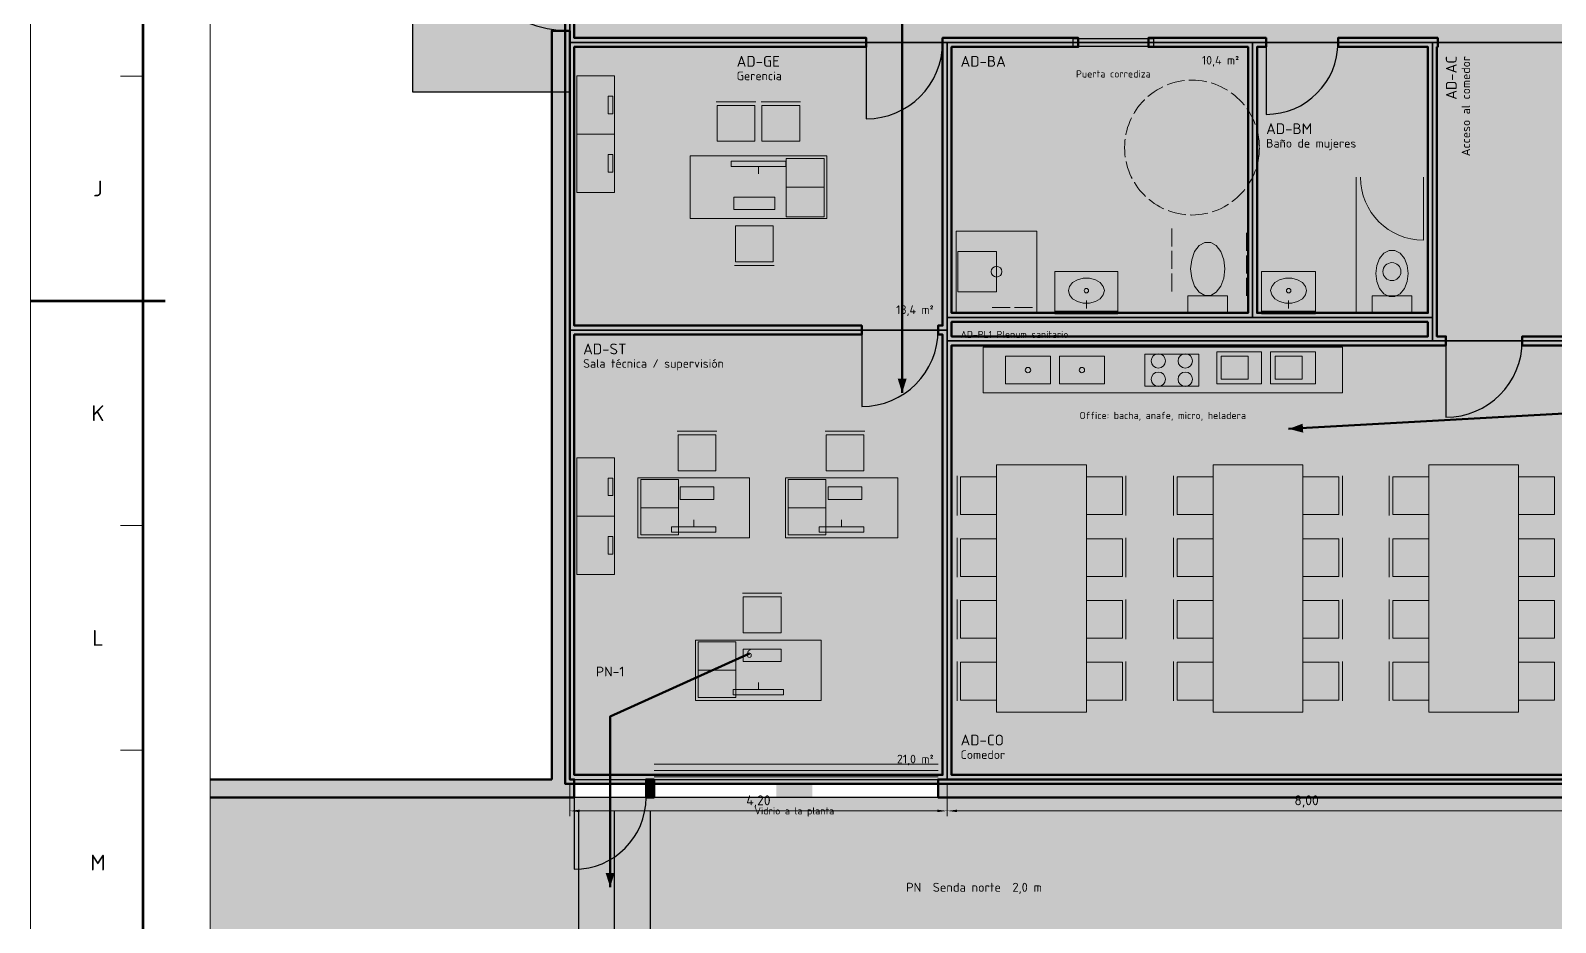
# Model space of a CAD drawing. Header units: millimetres. Extents: x 0 to 1189, y 0 to 841.
# Drawn here: x 0 to 339.4, y 282.2 to 480.7 of the extents above; entities that cross this region are included whole.
import ezdxf
from ezdxf.enums import TextEntityAlignment as Align

# ---------------------------------------------------------------- set-up
doc = ezdxf.new("R2010")
doc.units = ezdxf.units.MM
doc.linetypes.add('IRAM-E-TRAZOS', pattern=[5, 4, -1])
for name, color, linetype, lineweight in [('06-TEXTO', 7, 'CONTINUOUS', 25), ('07-RECUADRO', 7, 'CONTINUOUS', 70), ('08-FINA', 5, 'CONTINUOUS', 18), ('A-ABERTURA', 7, 'CONTINUOUS', 25), ('A-COLUMNA', 7, 'CONTINUOUS', 50), ('A-COTA', 7, 'CONTINUOUS', 18), ('A-EQUIPO-FINO', 8, 'CONTINUOUS', 13), ('A-EQUIPO-OCULTO', 8, 'IRAM-E-TRAZOS', 13), ('A-EQUIPO-RELLENO', 9, 'CONTINUOUS', 13), ('A-EXTERIOR', 8, 'CONTINUOUS', 25), ('A-MURO', 7, 'CONTINUOUS', 50), ('A-RELLENO', 9, 'CONTINUOUS', 13), ('A-SECTOR', 1, 'CONTINUOUS', 25), ('A-SECTOR-TXT', 1, 'CONTINUOUS', 25), ('A-SEGURIDAD', 1, 'IRAM-E-TRAZOS', 18), ('A-TABIQUE', 7, 'CONTINUOUS', 50), ('A-TEXTO', 7, 'CONTINUOUS', 18)]:
    doc.layers.add(name, color=color, linetype=linetype, lineweight=lineweight)
for name, color, linetype, lineweight, true_color in [('A-MOBILIARIO', 8, 'CONTINUOUS', 18, 0x50505a), ('A-SENDA', 2, 'CONTINUOUS', 25, 0xd7a500), ('A-VENTANA', 4, 'CONTINUOUS', 18, 0x0096c8)]:
    doc.layers.add(name, color=color, linetype=linetype, lineweight=lineweight, true_color=true_color)
doc.styles.add('ISO3098', font='isocpeur.ttf')
doc.dimstyles.new('FLAMA-IRAM', dxfattribs={"dimtxt": 3.5, "dimasz": 3.5, "dimexe": 2, "dimexo": 1.5, "dimgap": 1, "dimtad": 1, "dimdec": 1, "dimtxsty": 'ISO3098', "dimblk": 'IRAM_FLECHA', "dimblk1": 'IRAM_FLECHA', "dimblk2": 'IRAM_FLECHA', "dimcen": 2.5, "dimclrd": 3, "dimclre": 3, "dimclrt": 3, "dimazin": 3, "dimtfac": 1, "dimtmove": 0, "dimatfit": 3, "dimlwd": 18, "dimlwe": 18})

# ---------------------------------------------------------------- blocks, each defined once
blk = doc.blocks.new('IRAM_FLECHA')
blk.add_solid([(0, 0), (-1, 0.125), (-1, -0.125)])

msp = doc.modelspace()

# ---------------------------------------------------------------- hatches: boundary and pattern name
at = {"layer": 'A-COLUMNA', "true_color": 0x000000}
h = msp.add_hatch(color=7, dxfattribs=at)
h.dxf.hatch_style = 1
h.paths.add_polyline_path([(166, 306), (174, 306), (174, 314), (166, 314)])
h = msp.add_hatch(color=7, dxfattribs=at)
h.dxf.hatch_style = 1
h.paths.add_polyline_path([(318, 306), (326, 306), (326, 314), (318, 314)])
at = {"layer": 'A-EQUIPO-RELLENO', "true_color": 0xeeeeee}
h = msp.add_hatch(color=7, dxfattribs=at)
h.dxf.hatch_style = 1
h.paths.add_polyline_path([(130, 457.6), (130, 470.6), (121.6, 470.6), (121.6, 457.6)])
at = {"layer": 'A-EQUIPO-RELLENO', "true_color": 0xd6e2f0}
h = msp.add_hatch(color=7, dxfattribs=at)
h.dxf.hatch_style = 1
h.paths.add_polyline_path([(152.8, 464), (161.2, 464), (161.2, 456), (152.8, 456)])
h = msp.add_hatch(color=7, dxfattribs=at)
h.dxf.hatch_style = 1
h.paths.add_polyline_path([(162.8, 464), (171.2, 464), (171.2, 456), (162.8, 456)])
at = {"layer": 'A-EQUIPO-RELLENO', "true_color": 0xeeeeee}
h = msp.add_hatch(color=7, dxfattribs=at)
h.dxf.hatch_style = 1
h.paths.add_polyline_path([(130, 444.6), (130, 457.6), (121.6, 457.6), (121.6, 444.6)])
at = {"layer": 'A-EQUIPO-RELLENO', "true_color": 0xeedec0}
h = msp.add_hatch(color=7, dxfattribs=at)
h.dxf.hatch_style = 1
h.paths.add_polyline_path([(146.8, 438.8), (177.2, 438.8), (177.2, 452.8), (146.8, 452.8)])
at = {"layer": 'A-EQUIPO-RELLENO', "true_color": 0xd6e2f0}
h = msp.add_hatch(color=7, dxfattribs=at)
h.dxf.hatch_style = 1
h.paths.add_polyline_path([(165.288, 429.2), (156.888, 429.2), (156.888, 437.2), (165.288, 437.2)])
at = {"layer": 'A-EQUIPO-RELLENO', "true_color": 0xc8e1fa}
h = msp.add_hatch(color=7, dxfattribs=at)
h.dxf.hatch_style = 1
h.paths.add_polyline_path([(224, 436), (206, 436), (206, 418), (224, 418)])
at = {"layer": 'A-EQUIPO-RELLENO', "true_color": 0xf8f8fc}
h = msp.add_hatch(color=7, dxfattribs=at)
h.dxf.hatch_style = 1
h.paths.add_polyline_path([(258.2, 427.6), (258.429, 425.548), (259.089, 423.743), (260.1, 422.404), (261.34, 421.691), (262.66, 421.691), (263.9, 422.404), (264.911, 423.743), (265.571, 425.548), (265.8, 427.6), (265.571, 429.652), (264.911, 431.457), (263.9, 432.796), (262.66, 433.509), (261.34, 433.509), (260.1, 432.796), (259.089, 431.457), (258.429, 429.652), (258.2, 427.6)])
h = msp.add_hatch(color=7, dxfattribs=at)
h.dxf.hatch_style = 1
h.paths.add_polyline_path([(299.4, 426.6), (299.617, 424.821), (300.242, 423.258), (301.2, 422.097), (302.375, 421.479), (303.625, 421.479), (304.8, 422.097), (305.758, 423.258), (306.383, 424.821), (306.6, 426.6), (306.383, 428.379), (305.758, 429.942), (304.8, 431.103), (303.625, 431.721), (302.375, 431.721), (301.2, 431.103), (300.242, 429.942), (299.617, 428.379), (299.4, 426.6)])
h = msp.add_hatch(color=7, dxfattribs=at)
h.dxf.hatch_style = 1
h.paths.add_polyline_path([(242, 427), (228, 427), (228, 417.6), (242, 417.6)])
h = msp.add_hatch(color=7, dxfattribs=at)
h.dxf.hatch_style = 1
h.paths.add_polyline_path([(286, 427), (274, 427), (274, 417.6), (286, 417.6)])
h = msp.add_hatch(color=7, dxfattribs=at)
h.dxf.hatch_style = 1
h.paths.add_polyline_path([(266.4, 421.6), (257.6, 421.6), (257.6, 418), (266.4, 418)])
h = msp.add_hatch(color=7, dxfattribs=at)
h.dxf.hatch_style = 1
h.paths.add_polyline_path([(307.4, 421.6), (298.6, 421.6), (298.6, 418), (307.4, 418)])
at = {"layer": 'A-EQUIPO-RELLENO', "true_color": 0xeeeeee}
h = msp.add_hatch(color=7, dxfattribs=at)
h.dxf.hatch_style = 1
h.paths.add_polyline_path([(212, 400), (292, 400), (292, 410.2), (212, 410.2)])
at = {"layer": 'A-EQUIPO-RELLENO', "true_color": 0xd6e2f0}
h = msp.add_hatch(color=7, dxfattribs=at)
h.dxf.hatch_style = 1
h.paths.add_polyline_path([(144.144, 390.71), (152.544, 390.71), (152.544, 382.71), (144.144, 382.71)])
h = msp.add_hatch(color=7, dxfattribs=at)
h.dxf.hatch_style = 1
h.paths.add_polyline_path([(177.05, 390.71), (185.45, 390.71), (185.45, 382.71), (177.05, 382.71)])
at = {"layer": 'A-EQUIPO-RELLENO', "true_color": 0xeeeeee}
h = msp.add_hatch(color=7, dxfattribs=at)
h.dxf.hatch_style = 1
h.paths.add_polyline_path([(130, 372.6), (130, 385.6), (121.6, 385.6), (121.6, 372.6)])
at = {"layer": 'A-EQUIPO-RELLENO', "true_color": 0xeedec0}
h = msp.add_hatch(color=7, dxfattribs=at)
h.dxf.hatch_style = 1
h.paths.add_polyline_path([(235, 329), (235, 384), (215, 384), (215, 329)])
h = msp.add_hatch(color=7, dxfattribs=at)
h.dxf.hatch_style = 1
h.paths.add_polyline_path([(283.2, 329), (283.2, 384), (263.2, 384), (263.2, 329)])
h = msp.add_hatch(color=7, dxfattribs=at)
h.dxf.hatch_style = 1
h.paths.add_polyline_path([(331.2, 329), (331.2, 384), (311.2, 384), (311.2, 329)])
h = msp.add_hatch(color=7, dxfattribs=at)
h.dxf.hatch_style = 1
h.paths.add_polyline_path([(160, 381.11), (135.2, 381.11), (135.2, 367.8), (160, 367.8)])
h = msp.add_hatch(color=7, dxfattribs=at)
h.dxf.hatch_style = 1
h.paths.add_polyline_path([(193, 381.11), (168, 381.11), (168, 367.8), (193, 367.8)])
at = {"layer": 'A-EQUIPO-RELLENO', "true_color": 0xd6e2f0}
h = msp.add_hatch(color=7, dxfattribs=at)
h.dxf.hatch_style = 1
h.paths.add_polyline_path([(207, 372.925), (207, 381.325), (215, 381.325), (215, 372.925)])
h = msp.add_hatch(color=7, dxfattribs=at)
h.dxf.hatch_style = 1
h.paths.add_polyline_path([(243, 381.325), (243, 372.925), (235, 372.925), (235, 381.325)])
h = msp.add_hatch(color=7, dxfattribs=at)
h.dxf.hatch_style = 1
h.paths.add_polyline_path([(255.2, 372.925), (255.2, 381.325), (263.2, 381.325), (263.2, 372.925)])
h = msp.add_hatch(color=7, dxfattribs=at)
h.dxf.hatch_style = 1
h.paths.add_polyline_path([(291.2, 381.325), (291.2, 372.925), (283.2, 372.925), (283.2, 381.325)])
h = msp.add_hatch(color=7, dxfattribs=at)
h.dxf.hatch_style = 1
h.paths.add_polyline_path([(303.2, 372.925), (303.2, 381.325), (311.2, 381.325), (311.2, 372.925)])
h = msp.add_hatch(color=7, dxfattribs=at)
h.dxf.hatch_style = 1
h.paths.add_polyline_path([(339.2, 381.325), (339.2, 372.925), (331.2, 372.925), (331.2, 381.325)])
at = {"layer": 'A-EQUIPO-RELLENO', "true_color": 0xeeeeee}
h = msp.add_hatch(color=7, dxfattribs=at)
h.dxf.hatch_style = 1
h.paths.add_polyline_path([(130, 359.6), (130, 372.6), (121.6, 372.6), (121.6, 359.6)])
at = {"layer": 'A-EQUIPO-RELLENO', "true_color": 0xd6e2f0}
h = msp.add_hatch(color=7, dxfattribs=at)
h.dxf.hatch_style = 1
h.paths.add_polyline_path([(207, 359.175), (207, 367.575), (215, 367.575), (215, 359.175)])
h = msp.add_hatch(color=7, dxfattribs=at)
h.dxf.hatch_style = 1
h.paths.add_polyline_path([(243, 367.575), (243, 359.175), (235, 359.175), (235, 367.575)])
h = msp.add_hatch(color=7, dxfattribs=at)
h.dxf.hatch_style = 1
h.paths.add_polyline_path([(255.2, 359.175), (255.2, 367.575), (263.2, 367.575), (263.2, 359.175)])
h = msp.add_hatch(color=7, dxfattribs=at)
h.dxf.hatch_style = 1
h.paths.add_polyline_path([(291.2, 367.575), (291.2, 359.175), (283.2, 359.175), (283.2, 367.575)])
h = msp.add_hatch(color=7, dxfattribs=at)
h.dxf.hatch_style = 1
h.paths.add_polyline_path([(303.2, 359.175), (303.2, 367.575), (311.2, 367.575), (311.2, 359.175)])
h = msp.add_hatch(color=7, dxfattribs=at)
h.dxf.hatch_style = 1
h.paths.add_polyline_path([(339.2, 367.575), (339.2, 359.175), (331.2, 359.175), (331.2, 367.575)])
h = msp.add_hatch(color=7, dxfattribs=at)
h.dxf.hatch_style = 1
h.paths.add_polyline_path([(158.64, 354.62), (167.04, 354.62), (167.04, 346.62), (158.64, 346.62)])
h = msp.add_hatch(color=7, dxfattribs=at)
h.dxf.hatch_style = 1
h.paths.add_polyline_path([(207, 345.425), (207, 353.825), (215, 353.825), (215, 345.425)])
h = msp.add_hatch(color=7, dxfattribs=at)
h.dxf.hatch_style = 1
h.paths.add_polyline_path([(243, 353.825), (243, 345.425), (235, 345.425), (235, 353.825)])
h = msp.add_hatch(color=7, dxfattribs=at)
h.dxf.hatch_style = 1
h.paths.add_polyline_path([(255.2, 345.425), (255.2, 353.825), (263.2, 353.825), (263.2, 345.425)])
h = msp.add_hatch(color=7, dxfattribs=at)
h.dxf.hatch_style = 1
h.paths.add_polyline_path([(291.2, 353.825), (291.2, 345.425), (283.2, 345.425), (283.2, 353.825)])
h = msp.add_hatch(color=7, dxfattribs=at)
h.dxf.hatch_style = 1
h.paths.add_polyline_path([(303.2, 345.425), (303.2, 353.825), (311.2, 353.825), (311.2, 345.425)])
h = msp.add_hatch(color=7, dxfattribs=at)
h.dxf.hatch_style = 1
h.paths.add_polyline_path([(339.2, 353.825), (339.2, 345.425), (331.2, 345.425), (331.2, 353.825)])
at = {"layer": 'A-EQUIPO-RELLENO', "true_color": 0xeedec0}
h = msp.add_hatch(color=7, dxfattribs=at)
h.dxf.hatch_style = 1
h.paths.add_polyline_path([(176, 345.02), (148, 345.02), (148, 331.6), (176, 331.6)])
at = {"layer": 'A-EQUIPO-RELLENO', "true_color": 0xd6e2f0}
h = msp.add_hatch(color=7, dxfattribs=at)
h.dxf.hatch_style = 1
h.paths.add_polyline_path([(207, 331.675), (207, 340.075), (215, 340.075), (215, 331.675)])
h = msp.add_hatch(color=7, dxfattribs=at)
h.dxf.hatch_style = 1
h.paths.add_polyline_path([(243, 340.075), (243, 331.675), (235, 331.675), (235, 340.075)])
h = msp.add_hatch(color=7, dxfattribs=at)
h.dxf.hatch_style = 1
h.paths.add_polyline_path([(255.2, 331.675), (255.2, 340.075), (263.2, 340.075), (263.2, 331.675)])
h = msp.add_hatch(color=7, dxfattribs=at)
h.dxf.hatch_style = 1
h.paths.add_polyline_path([(291.2, 340.075), (291.2, 331.675), (283.2, 331.675), (283.2, 340.075)])
h = msp.add_hatch(color=7, dxfattribs=at)
h.dxf.hatch_style = 1
h.paths.add_polyline_path([(303.2, 331.675), (303.2, 340.075), (311.2, 340.075), (311.2, 331.675)])
h = msp.add_hatch(color=7, dxfattribs=at)
h.dxf.hatch_style = 1
h.paths.add_polyline_path([(339.2, 340.075), (339.2, 331.675), (331.2, 331.675), (331.2, 340.075)])
at = {"layer": 'A-EXTERIOR', "true_color": 0xfafafa}
h = msp.add_hatch(color=7, dxfattribs=at)
h.dxf.hatch_style = 1
h.paths.add_polyline_path([(85, 467), (120, 467), (120, 517.6), (85, 517.6)])
at = {"layer": 'A-MURO', "true_color": 0x464646}
h = msp.add_hatch(color=7, dxfattribs=at)
h.dxf.hatch_style = 1
h.paths.add_polyline_path([(116, 480.6), (120, 480.6), (120, 314), (121, 314), (121, 310), (40, 310), (40, 314), (116, 314)])
h = msp.add_hatch(color=7, dxfattribs=at)
h.dxf.hatch_style = 1
h.paths.add_polyline_path([(138.8, 314), (138.8, 310), (137, 310), (137, 314)])
h = msp.add_hatch(color=7, dxfattribs=at)
h.dxf.hatch_style = 1
h.paths.add_polyline_path([(344, 314), (344, 310), (202, 310), (202, 314)])
at = {"layer": 'A-RELLENO', "true_color": 0xfafafa}
h = msp.add_hatch(color=7, dxfattribs=at)
h.dxf.hatch_style = 1
h.paths.add_polyline_path([(120, 478), (552, 478), (552, 510), (120, 510)])
at = {"layer": 'A-RELLENO', "true_color": 0xe2ecf8}
h = msp.add_hatch(color=7, dxfattribs=at)
h.dxf.hatch_style = 1
h.paths.add_polyline_path([(120, 414), (204, 414), (204, 478), (120, 478)])
at = {"layer": 'A-RELLENO', "true_color": 0xece4f6}
h = msp.add_hatch(color=7, dxfattribs=at)
h.dxf.hatch_style = 1
h.paths.add_polyline_path([(204, 416.8), (272, 416.8), (272, 478), (204, 478)])
h = msp.add_hatch(color=7, dxfattribs=at)
h.dxf.hatch_style = 1
h.paths.add_polyline_path([(272, 416.8), (312, 416.8), (312, 478), (272, 478)])
at = {"layer": 'A-RELLENO', "true_color": 0xfafafa}
h = msp.add_hatch(color=7, dxfattribs=at)
h.dxf.hatch_style = 1
h.paths.add_polyline_path([(312, 411.6), (348, 411.6), (348, 478), (312, 478)])
at = {"layer": 'A-RELLENO', "true_color": 0xece4f6}
h = msp.add_hatch(color=7, dxfattribs=at)
h.dxf.hatch_style = 1
h.paths.add_polyline_path([(204, 411.6), (312, 411.6), (312, 416.8), (204, 416.8)])
at = {"layer": 'A-RELLENO', "true_color": 0xe2ecf8}
h = msp.add_hatch(color=7, dxfattribs=at)
h.dxf.hatch_style = 1
h.paths.add_polyline_path([(120, 314), (204, 314), (204, 414), (120, 414)])
h = msp.add_hatch(color=7, dxfattribs=at)
h.dxf.hatch_style = 1
h.paths.add_polyline_path([(204, 314), (364, 314), (364, 411.6), (204, 411.6)])
at = {"layer": 'A-RELLENO', "true_color": 0xfff4b4}
h = msp.add_hatch(color=7, dxfattribs=at)
h.dxf.hatch_style = 1
h.paths.add_polyline_path([(40, 270), (40, 310), (672, 310), (672, 270)])
at = {"layer": 'A-TABIQUE', "true_color": 0x6e6e6e}
h = msp.add_hatch(color=7, dxfattribs=at)
h.dxf.hatch_style = 1
h.paths.add_polyline_path([(119, 313), (119, 413), (119, 415), (119, 477), (119, 479), (119, 509), (119, 511), (119, 601), (227, 601), (229, 601), (258, 601), (258, 599), (229, 599), (229, 529.6), (227, 529.6), (227, 599), (121, 599), (121, 511), (140, 511), (140, 509), (121, 509), (121, 479), (186, 479), (186, 477), (121, 477), (121, 415), (185, 415), (185, 413), (121, 413), (121, 315), (203, 315), (203, 410.6), (203, 412.6), (203, 413), (202, 413), (202, 415), (203, 415), (203, 415.8), (203, 417.8), (203, 477), (203, 477), (203, 479), (203, 479), (205, 479), (233.2, 479), (233.2, 477), (205, 477), (205, 417.8), (258, 417.8), (258, 415.8), (205, 415.8), (205, 415), (205, 413), (205, 412.6), (258, 412.6), (258, 410.6), (205, 410.6), (205, 315), (258, 315), (258, 313), (205, 313), (203, 313)])
h = msp.add_hatch(color=7, dxfattribs=at)
h.dxf.hatch_style = 1
h.paths.add_polyline_path([(258, 477), (248.8, 477), (248.8, 479), (258, 479)])
h = msp.add_hatch(color=7, dxfattribs=at)
h.dxf.hatch_style = 1
h.paths.add_polyline_path([(258, 417.8), (271, 417.8), (271, 477), (258, 477), (258, 479), (271, 479), (273, 479), (275, 479), (275, 477), (273, 477), (273, 417.8), (311, 417.8), (311, 477), (291, 477), (291, 479), (311, 479), (313, 479), (313.2, 479), (313.2, 477), (313, 477), (313, 417.8), (313, 415.8), (313, 412.6), (315, 412.6), (315, 410.6), (313, 410.6), (311, 410.6), (258, 410.6), (258, 412.6), (311, 412.6), (311, 415.8), (273, 415.8), (271, 415.8), (258, 415.8)])
h = msp.add_hatch(color=7, dxfattribs=at)
h.dxf.hatch_style = 1
h.paths.add_polyline_path([(258, 315), (363, 315), (363, 410.6), (349, 410.6), (347, 410.6), (332, 410.6), (332, 412.6), (347, 412.6), (347, 415.8), (347, 417.8), (347, 477), (346.8, 477), (346.8, 479), (347, 479), (349, 479), (349, 479), (349, 477), (349, 477), (349, 417.8), (363.062, 417.8), (363.062, 415.8), (349, 415.8), (349, 412.6), (363, 412.6), (363.062, 412.6), (363.062, 313), (363, 313), (258, 313)])
at = {"layer": 'A-TEXTO', "true_color": 0xd71e1e}
h = msp.add_hatch(color=7, dxfattribs=at)
h.dxf.hatch_style = 1
h.paths.add_polyline_path([(183.4, 482), (183.284, 482.88), (182.944, 483.7), (182.404, 484.404), (181.7, 484.944), (180.88, 485.284), (180, 485.4), (179.12, 485.284), (178.3, 484.944), (177.596, 484.404), (177.056, 483.7), (176.716, 482.88), (176.6, 482), (176.716, 481.12), (177.056, 480.3), (177.596, 479.596), (178.3, 479.056), (179.12, 478.716), (180, 478.6), (180.88, 478.716), (181.7, 479.056), (182.404, 479.596), (182.944, 480.3), (183.284, 481.12)])
at = {"layer": 'A-TEXTO', "true_color": 0x2e86c1}
h = msp.add_hatch(color=7, dxfattribs=at)
h.dxf.hatch_style = 1
h.paths.add_polyline_path([(194, 400), (195, 403.2), (193, 403.2)])
at = {"layer": 'A-TEXTO', "true_color": 0x16a085}
h = msp.add_hatch(color=7, dxfattribs=at)
h.dxf.hatch_style = 1
h.paths.add_polyline_path([(280, 392), (283.251, 391.179), (283.14, 393.176)])
at = {"layer": 'A-TEXTO', "true_color": 0x1f4e79}
h = msp.add_hatch(color=7, dxfattribs=at)
h.dxf.hatch_style = 1
h.paths.add_polyline_path([(166, 342), (165.796, 343.553), (165.196, 345), (164.243, 346.243), (163, 347.196), (161.553, 347.796), (160, 348), (158.447, 347.796), (157, 347.196), (155.757, 346.243), (154.804, 345), (154.204, 343.553), (154, 342), (154.204, 340.447), (154.804, 339), (155.757, 337.757), (157, 336.804), (158.447, 336.204), (160, 336), (161.553, 336.204), (163, 336.804), (164.243, 337.757), (165.196, 339), (165.796, 340.447)])
h = msp.add_hatch(color=7, dxfattribs=at)
h.dxf.hatch_style = 1
h.paths.add_polyline_path([(129, 290), (130, 293.2), (128, 293.2)])

# ---------------------------------------------------------------- linework, layer by layer
at = {"layer": '07-RECUADRO'}
msp.add_line((0, 420.5), (30, 420.5), dxfattribs=at)
msp.add_lwpolyline([(25, 10), (1179, 10), (1179, 831), (25, 831)], close=True, dxfattribs=at)
at = {"layer": '08-FINA'}
for p, q in [((25, 470.5), (20, 470.5)), ((25, 370.5), (20, 370.5)), ((25, 320.5), (20, 320.5))]:
    msp.add_line(p, q, dxfattribs=at)
msp.add_lwpolyline([(0, 0), (1189, 0), (1189, 841), (0, 841)], close=True, dxfattribs=at)
at = {"layer": 'A-ABERTURA'}
for p, q in [((186, 478), (186, 461)), ((275, 478), (275, 462)), ((185, 414), (185, 397)), ((315, 411.6), (315, 394.6)), ((121, 310), (121, 294))]:
    msp.add_line(p, q, dxfattribs=at)
msp.add_lwpolyline([(232, 477.2), (250, 477.2), (250, 478.8), (232, 478.8)], close=True, dxfattribs=at)
for centre, radius, start, end in [((120, 505.4), 24.8, 180, 270), ((186, 478), 17, 270, 360), ((275, 478), 16, 270, 360), ((185, 414), 17, 270, 360), ((315, 411.6), 17, 270, 360), ((121, 310), 16, -90, 0)]:
    msp.add_arc(centre, radius, start, end, dxfattribs=at)
at = {"layer": 'A-EQUIPO-FINO'}
for p, q in [((168.2, 445.8), (176.6, 445.8)), ((310, 448), (310, 434)), ((242, 418.2), (228, 418.2)), ((235, 420.608), (235, 418.8)), ((286, 418.2), (274, 418.2)), ((280, 420.608), (280, 418.8)), ((144.2, 374.455), (135.8, 374.455)), ((177, 374.455), (168.6, 374.455)), ((157, 338.31), (148.6, 338.31))]:
    msp.add_line(p, q, dxfattribs=at)
for points in [[(129.6, 462.15), (129.6, 466.05), (128.6, 466.05), (128.6, 462.15)], [(129.6, 449.15), (129.6, 453.05), (128.6, 453.05), (128.6, 449.15)], [(168.2, 439.2), (176.6, 439.2), (176.6, 452.2), (168.2, 452.2)], [(156.528, 440.8), (165.648, 440.8), (165.648, 443.6), (156.528, 443.6)], [(265, 403.06), (271, 403.06), (271, 408.16), (265, 408.16)], [(277, 403.06), (283, 403.06), (283, 408.16), (277, 408.16)], [(129.6, 377.15), (129.6, 381.05), (128.6, 381.05), (128.6, 377.15)], [(144.2, 380.71), (135.8, 380.71), (135.8, 368.4), (144.2, 368.4)], [(177, 380.71), (168.6, 380.71), (168.6, 368.4), (177, 368.4)], [(152.064, 379.11), (144.624, 379.11), (144.624, 376.31), (152.064, 376.31)], [(185, 379.11), (177.5, 379.11), (177.5, 376.31), (185, 376.31)], [(129.6, 364.15), (129.6, 368.05), (128.6, 368.05), (128.6, 364.15)], [(157, 344.62), (148.6, 344.62), (148.6, 332.2), (157, 332.2)], [(167.04, 343.02), (158.64, 343.02), (158.64, 340.22), (167.04, 340.22)]]:
    msp.add_lwpolyline(points, close=True, dxfattribs=at)
for centre, radius in [((215, 427), 1.2), ((303, 427), 2), ((235, 422.77), 0.5), ((280, 422.77), 0.5), ((251, 407.14), 1.6), ((257, 407.14), 1.6), ((222, 405.1), 0.6), ((234, 405.1), 0.6), ((251, 403.06), 1.6), ((257, 403.06), 1.6)]:
    msp.add_circle(centre, radius, dxfattribs=at)
msp.add_arc((310, 448), 14, 180, 270, dxfattribs=at)
at = {"layer": 'A-EQUIPO-OCULTO'}
for p, q in [((250, 478), (266.2, 478)), ((223, 436), (207, 436))]:
    msp.add_line(p, q, dxfattribs=at)
msp.add_circle((258.5, 454.6), 15, dxfattribs=at)
at = {"layer": 'A-EXTERIOR'}
msp.add_lwpolyline([(85, 467), (120, 467), (120, 517.6), (85, 517.6)], close=True, dxfattribs=at)
at = {"layer": 'A-MOBILIARIO'}
for p, q in [((161.4, 464.8), (152.6, 464.8)), ((171.4, 464.8), (162.6, 464.8)), ((162, 450.4), (162, 448.8)), ((295, 448), (295, 417.6)), ((311, 448), (311, 417.6)), ((156.688, 428.4), (165.488, 428.4)), ((152.744, 391.51), (143.944, 391.51)), ((185.65, 391.51), (176.85, 391.51)), ((206.2, 381.525), (206.2, 372.725)), ((243.8, 372.725), (243.8, 381.525)), ((254.4, 381.525), (254.4, 372.725)), ((292, 372.725), (292, 381.525)), ((302.4, 381.525), (302.4, 372.725)), ((147.6, 370.2), (147.6, 371.8)), ((180.5, 370.2), (180.5, 371.8)), ((206.2, 367.775), (206.2, 358.975)), ((243.8, 358.975), (243.8, 367.775)), ((254.4, 367.775), (254.4, 358.975)), ((292, 358.975), (292, 367.775)), ((302.4, 367.775), (302.4, 358.975)), ((167.24, 355.42), (158.44, 355.42)), ((206.2, 354.025), (206.2, 345.225)), ((243.8, 345.225), (243.8, 354.025)), ((254.4, 354.025), (254.4, 345.225)), ((292, 345.225), (292, 354.025)), ((302.4, 354.025), (302.4, 345.225)), ((206.2, 340.275), (206.2, 331.475)), ((243.8, 331.475), (243.8, 340.275)), ((254.4, 340.275), (254.4, 331.475)), ((292, 331.475), (292, 340.275)), ((302.4, 340.275), (302.4, 331.475)), ((162, 334), (162, 335.6))]:
    msp.add_line(p, q, dxfattribs=at)
for points in [[(130, 457.6), (130, 470.6), (121.6, 470.6), (121.6, 457.6)], [(152.8, 464), (161.2, 464), (161.2, 456), (152.8, 456)], [(162.8, 464), (171.2, 464), (171.2, 456), (162.8, 456)], [(130, 444.6), (130, 457.6), (121.6, 457.6), (121.6, 444.6)], [(146.8, 438.8), (177.2, 438.8), (177.2, 452.8), (146.8, 452.8)], [(155.92, 450.4), (168.08, 450.4), (168.08, 451.6), (155.92, 451.6)], [(165.288, 429.2), (156.888, 429.2), (156.888, 437.2), (165.288, 437.2)], [(224, 436), (206, 436), (206, 418), (224, 418)], [(215, 431.5), (206.4, 431.5), (206.4, 422.5), (215, 422.5)], [(258.2, 427.6), (258.429, 425.548), (259.089, 423.743), (260.1, 422.404), (261.34, 421.691), (262.66, 421.691), (263.9, 422.404), (264.911, 423.743), (265.571, 425.548), (265.8, 427.6), (265.571, 429.652), (264.911, 431.457), (263.9, 432.796), (262.66, 433.509), (261.34, 433.509), (260.1, 432.796), (259.089, 431.457), (258.429, 429.652), (258.2, 427.6)], [(299.4, 426.6), (299.617, 424.821), (300.242, 423.258), (301.2, 422.097), (302.375, 421.479), (303.625, 421.479), (304.8, 422.097), (305.758, 423.258), (306.383, 424.821), (306.6, 426.6), (306.383, 428.379), (305.758, 429.942), (304.8, 431.103), (303.625, 431.721), (302.375, 431.721), (301.2, 431.103), (300.242, 429.942), (299.617, 428.379), (299.4, 426.6)], [(242, 427), (228, 427), (228, 417.6), (242, 417.6)], [(231, 422.77), (231.241, 421.812), (231.936, 420.97), (233, 420.345), (234.305, 420.013), (235.695, 420.013), (237, 420.345), (238.064, 420.97), (238.759, 421.812), (239, 422.77), (238.759, 423.728), (238.064, 424.57), (237, 425.195), (235.695, 425.527), (234.305, 425.527), (233, 425.195), (231.936, 424.57), (231.241, 423.728), (231, 422.77)], [(286, 427), (274, 427), (274, 417.6), (286, 417.6)], [(276, 422.77), (276.241, 421.812), (276.936, 420.97), (278, 420.345), (279.305, 420.013), (280.695, 420.013), (282, 420.345), (283.064, 420.97), (283.759, 421.812), (284, 422.77), (283.759, 423.728), (283.064, 424.57), (282, 425.195), (280.695, 425.527), (279.305, 425.527), (278, 425.195), (276.936, 424.57), (276.241, 423.728), (276, 422.77)], [(266.4, 421.6), (257.6, 421.6), (257.6, 418), (266.4, 418)], [(307.4, 421.6), (298.6, 421.6), (298.6, 418), (307.4, 418)], [(212, 400), (292, 400), (292, 410.2), (212, 410.2)], [(217, 402.04), (227, 402.04), (227, 408.16), (217, 408.16)], [(229, 402.04), (239, 402.04), (239, 408.16), (229, 408.16)], [(248, 401.53), (260, 401.53), (260, 408.67), (248, 408.67)], [(264, 402.04), (274, 402.04), (274, 409.18), (264, 409.18)], [(276, 402.04), (286, 402.04), (286, 409.18), (276, 409.18)], [(144.144, 390.71), (152.544, 390.71), (152.544, 382.71), (144.144, 382.71)], [(177.05, 390.71), (185.45, 390.71), (185.45, 382.71), (177.05, 382.71)], [(130, 372.6), (130, 385.6), (121.6, 385.6), (121.6, 372.6)], [(235, 329), (235, 384), (215, 384), (215, 329)], [(283.2, 329), (283.2, 384), (263.2, 384), (263.2, 329)], [(331.2, 329), (331.2, 384), (311.2, 384), (311.2, 329)], [(160, 381.11), (135.2, 381.11), (135.2, 367.8), (160, 367.8)], [(193, 381.11), (168, 381.11), (168, 367.8), (193, 367.8)], [(207, 372.925), (207, 381.325), (215, 381.325), (215, 372.925)], [(243, 381.325), (243, 372.925), (235, 372.925), (235, 381.325)], [(255.2, 372.925), (255.2, 381.325), (263.2, 381.325), (263.2, 372.925)], [(291.2, 381.325), (291.2, 372.925), (283.2, 372.925), (283.2, 381.325)], [(303.2, 372.925), (303.2, 381.325), (311.2, 381.325), (311.2, 372.925)], [(339.2, 381.325), (339.2, 372.925), (331.2, 372.925), (331.2, 381.325)], [(130, 359.6), (130, 372.6), (121.6, 372.6), (121.6, 359.6)], [(152.56, 370.2), (142.64, 370.2), (142.64, 369), (152.56, 369)], [(185.5, 370.2), (175.5, 370.2), (175.5, 369), (185.5, 369)], [(207, 359.175), (207, 367.575), (215, 367.575), (215, 359.175)], [(243, 367.575), (243, 359.175), (235, 359.175), (235, 367.575)], [(255.2, 359.175), (255.2, 367.575), (263.2, 367.575), (263.2, 359.175)], [(291.2, 367.575), (291.2, 359.175), (283.2, 359.175), (283.2, 367.575)], [(303.2, 359.175), (303.2, 367.575), (311.2, 367.575), (311.2, 359.175)], [(339.2, 367.575), (339.2, 359.175), (331.2, 359.175), (331.2, 367.575)], [(158.64, 354.62), (167.04, 354.62), (167.04, 346.62), (158.64, 346.62)], [(207, 345.425), (207, 353.825), (215, 353.825), (215, 345.425)], [(243, 353.825), (243, 345.425), (235, 345.425), (235, 353.825)], [(255.2, 345.425), (255.2, 353.825), (263.2, 353.825), (263.2, 345.425)], [(291.2, 353.825), (291.2, 345.425), (283.2, 345.425), (283.2, 353.825)], [(303.2, 345.425), (303.2, 353.825), (311.2, 353.825), (311.2, 345.425)], [(339.2, 353.825), (339.2, 345.425), (331.2, 345.425), (331.2, 353.825)], [(176, 345.02), (148, 345.02), (148, 331.6), (176, 331.6)], [(207, 331.675), (207, 340.075), (215, 340.075), (215, 331.675)], [(243, 340.075), (243, 331.675), (235, 331.675), (235, 340.075)], [(255.2, 331.675), (255.2, 340.075), (263.2, 340.075), (263.2, 331.675)], [(291.2, 340.075), (291.2, 331.675), (283.2, 331.675), (283.2, 340.075)], [(303.2, 331.675), (303.2, 340.075), (311.2, 340.075), (311.2, 331.675)], [(339.2, 340.075), (339.2, 331.675), (331.2, 331.675), (331.2, 340.075)], [(167.6, 334), (156.4, 334), (156.4, 332.8), (167.6, 332.8)]]:
    msp.add_lwpolyline(points, close=True, dxfattribs=at)
at = {"layer": 'A-MURO'}
for points in [[(116, 314), (116, 480.6), (120, 480.6), (120, 314), (121, 314), (121, 310), (40, 310)], [(40, 314), (116, 314)]]:
    msp.add_lwpolyline(points, dxfattribs=at)
for points in [[(138.8, 314), (138.8, 310), (137, 310), (137, 314)], [(344, 314), (344, 310), (202, 310), (202, 314)]]:
    msp.add_lwpolyline(points, close=True, dxfattribs=at)
at = {"layer": 'A-SECTOR'}
for points in [[(120, 478), (552, 478), (552, 510), (120, 510)], [(120, 414), (204, 414), (204, 478), (120, 478)], [(204, 416.8), (272, 416.8), (272, 478), (204, 478)], [(272, 416.8), (312, 416.8), (312, 478), (272, 478)], [(312, 411.6), (348, 411.6), (348, 478), (312, 478)], [(204, 411.6), (312, 411.6), (312, 416.8), (204, 416.8)], [(120, 314), (204, 314), (204, 414), (120, 414)], [(204, 314), (364, 314), (364, 411.6), (204, 411.6)]]:
    msp.add_lwpolyline(points, close=True, dxfattribs=at)
at = {"layer": 'A-SEGURIDAD'}
for p, q in [((254, 436.6), (254, 422.6)), ((270.6, 435.6), (270.6, 421.6)), ((223, 419), (213.2, 419))]:
    msp.add_line(p, q, dxfattribs=at)
at = {"layer": 'A-SENDA'}
for p, q in [((122, 273), (122, 307)), ((130, 273), (130, 307)), ((138, 273), (138, 307))]:
    msp.add_line(p, q, dxfattribs=at)
msp.add_lwpolyline([(672, 310), (40, 310)], dxfattribs=at)
at = {"layer": 'A-TABIQUE'}
for points in [[(363, 313), (205, 313), (203, 313), (119, 313), (119, 413), (119, 415), (119, 477), (119, 479), (119, 509), (119, 511), (119, 601), (227, 601), (229, 601), (327, 601), (329, 601), (357, 601)], [(121, 509), (121, 479), (186, 479), (186, 477), (121, 477), (121, 415), (185, 415), (185, 413), (121, 413), (121, 315), (203, 315), (203, 410.6), (203, 412.6), (203, 413), (202, 413), (202, 415), (203, 415), (203, 415.8), (203, 417.8), (203, 477), (203, 477), (203, 479), (203, 479), (205, 479), (233.2, 479), (233.2, 477), (205, 477), (205, 417.8), (271, 417.8), (271, 477), (248.8, 477), (248.8, 479), (271, 479), (273, 479), (275, 479), (275, 477), (273, 477), (273, 417.8), (311, 417.8), (311, 477), (291, 477), (291, 479), (311, 479), (313, 479), (313.2, 479), (313.2, 477), (313, 477), (313, 417.8), (313, 415.8), (313, 412.6), (315, 412.6), (315, 410.6), (313, 410.6), (311, 410.6), (205, 410.6), (205, 315), (363, 315)], [(347, 410.6), (332, 410.6), (332, 412.6), (347, 412.6)]]:
    msp.add_lwpolyline(points, dxfattribs=at)
msp.add_lwpolyline([(311, 415.8), (273, 415.8), (271, 415.8), (205, 415.8), (205, 415), (205, 413), (205, 412.6), (311, 412.6)], close=True, dxfattribs=at)
at = {"layer": 'A-TEXTO'}
msp.add_lwpolyline([(40, 240), (672, 240), (672, 780), (40, 780)], close=True, dxfattribs=at)
at = {"layer": 'A-TEXTO', "lineweight": 50, "true_color": 0x2e86c1}
msp.add_lwpolyline([(88, 494), (194, 494), (194, 400)], dxfattribs=at)
at = {"layer": 'A-TEXTO', "lineweight": 50, "true_color": 0x16a085}
msp.add_lwpolyline([(352, 290), (352, 396), (280, 392)], dxfattribs=at)
at = {"layer": 'A-TEXTO', "lineweight": 50, "true_color": 0x1f4e79}
msp.add_lwpolyline([(160, 342), (129, 328), (129, 290)], dxfattribs=at)
at = {"layer": 'A-VENTANA'}
for p, q in [((138.8, 317.4), (202, 317.4)), ((138.8, 316), (202, 316)), ((138.8, 314.6), (202, 314.6))]:
    msp.add_line(p, q, dxfattribs=at)

# ---------------------------------------------------------------- texts
at = {"layer": '06-TEXTO', "style": 'ISO3098'}
for s, p in [('J', (15, 445.5)), ('K', (15, 395.5)), ('L', (15, 345.5)), ('M', (15, 295.5))]:
    msp.add_text(s, height=3.5, dxfattribs=at).set_placement(p, align=Align.MIDDLE_CENTER)
at = {"layer": 'A-SECTOR-TXT', "style": 'ISO3098'}
for s, height, p in [('AD-GE', 2.4, (157.162, 475)), ('AD-BA', 2.4, (207, 475)), ('Gerencia', 1.92, (157.162, 471.52)), ('AD-BM', 2.4, (275, 460)), ('Baño de mujeres', 1.92, (275, 456.52)), ('AD-ST', 2.4, (123, 411)), ('AD-PL1 Plenum sanitario', 1.56, (207, 413.8)), ('Sala técnica / supervisión', 1.92, (123, 407.52)), ('AD-CO', 2.4, (207, 323.96)), ('Comedor', 1.92, (207, 320.48))]:
    msp.add_text(s, height=height, dxfattribs=at).set_placement(p, align=Align.TOP_LEFT)
for s, p in [('Puerta corrediza', (241, 471)), ('Office: bacha, anafe, micro, heladera', (252, 395)), ('Vidrio a la planta', (170, 307))]:
    msp.add_text(s, height=1.6, dxfattribs=at).set_placement(p, align=Align.MIDDLE_CENTER)
msp.add_text('10,4 m²', height=1.92, dxfattribs=at).set_placement((269, 475), align=Align.TOP_RIGHT)
for s, height, p in [('AD-AC', 2.4, (315, 475)), ('Acceso al comedor', 1.92, (318.48, 475))]:
    msp.add_text(s, height=height, rotation=90, dxfattribs=at).set_placement(p, align=Align.TOP_RIGHT)
for s, p in [('13,4 m²', (201, 417)), ('21,0 m²', (201, 317))]:
    msp.add_text(s, height=1.92, dxfattribs=at).set_placement(p, align=Align.BOTTOM_RIGHT)
at = {"layer": 'A-TEXTO', "true_color": 0xffffff, "style": 'ISO3098'}
msp.add_text('6', height=1.87, dxfattribs=at).set_placement((160, 342), align=Align.MIDDLE_CENTER)
at = {"layer": 'A-TEXTO', "style": 'ISO3098'}
for s, height, p in [('PN-1', 2.2, (129, 338)), ('PN  Senda norte  2,0 m', 2, (210, 290))]:
    msp.add_text(s, height=height, dxfattribs=at).set_placement(p, align=Align.MIDDLE_CENTER)

# ---------------------------------------------------------------- dimensions: what is measured, and where the dimension line sits
at = {"layer": 'A-COTA'}
for base, p1, p2 in [((120, 307), (120, 314), (204, 314)), ((204, 307), (204, 314), (364, 314))]:
    msp.add_linear_dim(base=base, p1=p1, p2=p2, dimstyle='FLAMA-IRAM', override={"dimtxt": 2.2, "dimasz": 2.2, "dimexe": 1.2, "dimexo": 1, "dimdec": 2, "dimlfac": 0.05, "dimzin": 0}, dxfattribs=at).render()

doc.saveas('drawing.dxf')
